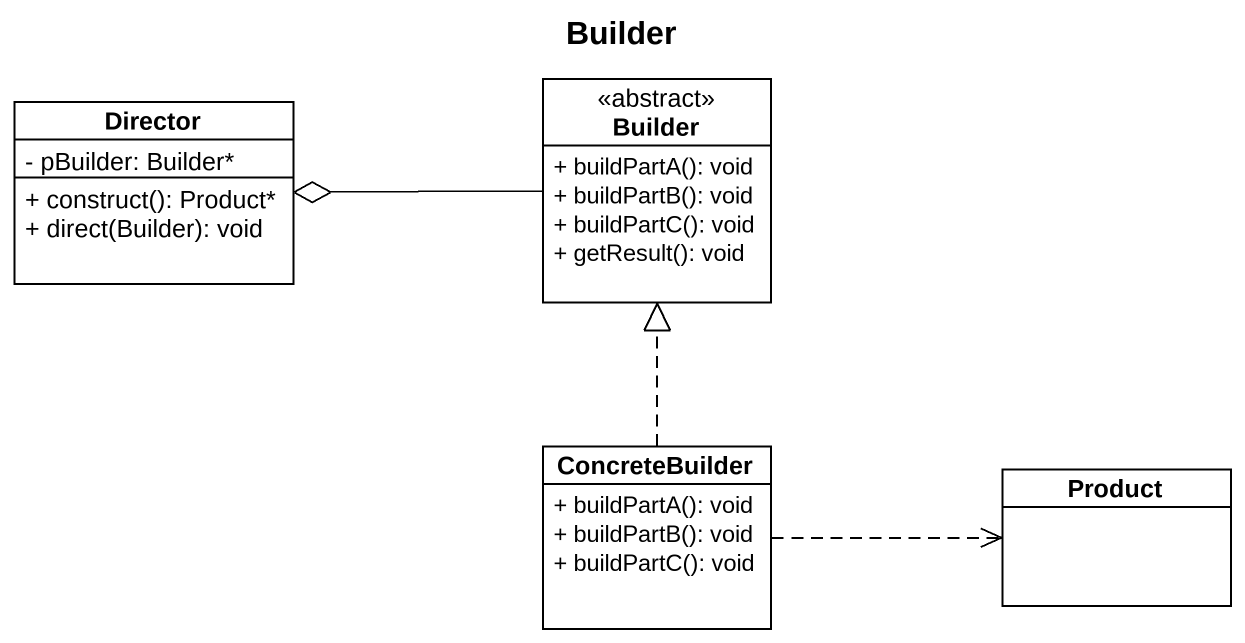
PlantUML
@startuml
title Builder
hide circle
hide empty members
skinparam classAttributeIconSize 0
class Director {
  - pBuilder: Builder*
  + construct(): Product*
  + direct(Builder): void
}
class Builder <<abstract>> {
  + buildPartA(): void
  + buildPartB(): void
  + buildPartC(): void
  + getResult(): void
}
class ConcreteBuilder {
  + buildPartA(): void
  + buildPartB(): void
  + buildPartC(): void
}
class Product
Builder -left-o Director
ConcreteBuilder .up.|> Builder
ConcreteBuilder .right.> Product
@enduml
